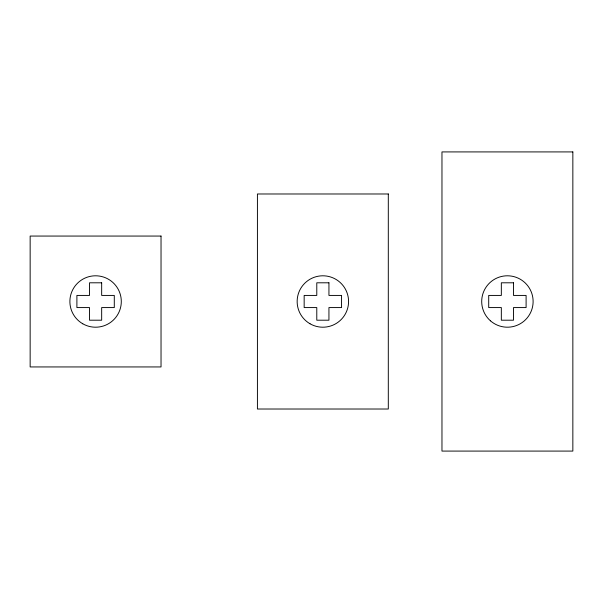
<?xml version="1.0" encoding="UTF-8"?>
<svg xmlns="http://www.w3.org/2000/svg" width="603" height="603" viewBox="0 0 603 603"><rect width="100%" height="100%" fill="white"/><g stroke="black" fill="none" stroke-linecap="round" stroke-linejoin="round"><path stroke-width="0.9" d="M572.85 151.918L441.969 151.918L441.969 451.082L572.85 451.082L572.85 151.918M388.302 193.985L257.421 193.985L257.421 409.015L388.302 409.015L388.302 193.985M161.031 236.059L30.15 236.059L30.15 366.941L161.031 366.941L161.031 236.059M101.666 282.799L89.515 282.799L89.515 295.425L76.898 295.425L76.898 307.575L89.515 307.575L89.515 320.201L101.666 320.201L101.666 307.575L114.291 307.575L114.291 295.425L101.666 295.425L101.666 282.799M328.937 282.799L316.786 282.799L316.786 295.425L304.161 295.425L304.161 307.575L316.786 307.575L316.786 320.201L328.937 320.201L328.937 307.575L341.562 307.575L341.562 295.425L328.937 295.425L328.937 282.799M513.485 282.799L501.334 282.799L501.334 295.425L488.709 295.425L488.709 307.575L501.334 307.575L501.334 320.201L513.485 320.201L513.485 307.575L526.102 307.575L526.102 295.425L513.485 295.425L513.485 282.799M490.458 320.826A25.71 25.71 0 0 0 532.622 306.512A25.71 25.71 0 0 0 499.141 277.154A25.71 25.71 0 0 0 490.458 320.826M310.01 323.766A25.71 25.71 0 0 0 348.572 301.5A25.71 25.71 0 0 0 310.01 279.234A25.71 25.71 0 0 0 310.01 323.766M82.739 323.766A25.71 25.71 0 0 0 121.301 301.5A25.71 25.71 0 0 0 82.739 279.234A25.71 25.71 0 0 0 82.739 323.766"/></g></svg>
